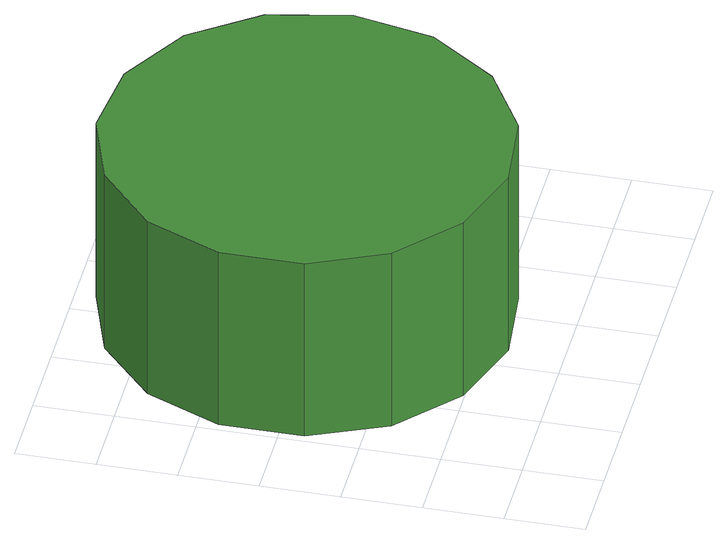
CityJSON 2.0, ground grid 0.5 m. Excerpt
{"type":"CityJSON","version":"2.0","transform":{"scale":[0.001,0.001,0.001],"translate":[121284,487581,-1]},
"CityObjects":{
"tree1":{"type":"SolitaryVegetationObject","attributes":{"function":"something"},"geometry":[{"type":"MultiSurface","lod":"1","boundaries":[[[0,1,2,3,4,5,6,7,8,9,10,11,12,13,14]],[[15,16,17,18,19,20,21,22,23,24,25,26,27,28,29]],[[0,29,28,1]],[[1,28,27,2]],[[2,27,26,3]],[[3,26,25,4]],[[4,25,24,5]],[[5,24,23,6]],[[6,23,22,7]],[[7,22,21,8]],[[8,21,20,9]],[[9,20,19,10]],[[10,19,18,11]],[[11,18,17,12]],[[12,17,16,13]],[[13,16,15,14]],[[14,15,29,0]]]}]}
},
"vertices":[
[2570,1612,1891],[2460,2129,1891],[2150,2556,1891],[1692,2820,1891],[1166,2876,1891],[664,2712,1891],[271,2359,1891],[56,1876,1891],[56,1348,1891],[271,865,1891],[664,511,1891],[1166,348,1891],[1692,403,1891],[2150,668,1891],[2460,1095,1891],[2460,1095,613],[2150,668,613],[1692,403,613],[1166,348,613],[664,511,613],[271,865,613],[56,1348,613],[56,1876,613],[271,2359,613],[664,2712,613],[1166,2876,613],[1692,2820,613],[2150,2556,613],[2460,2129,613],[2570,1612,613]
]}
